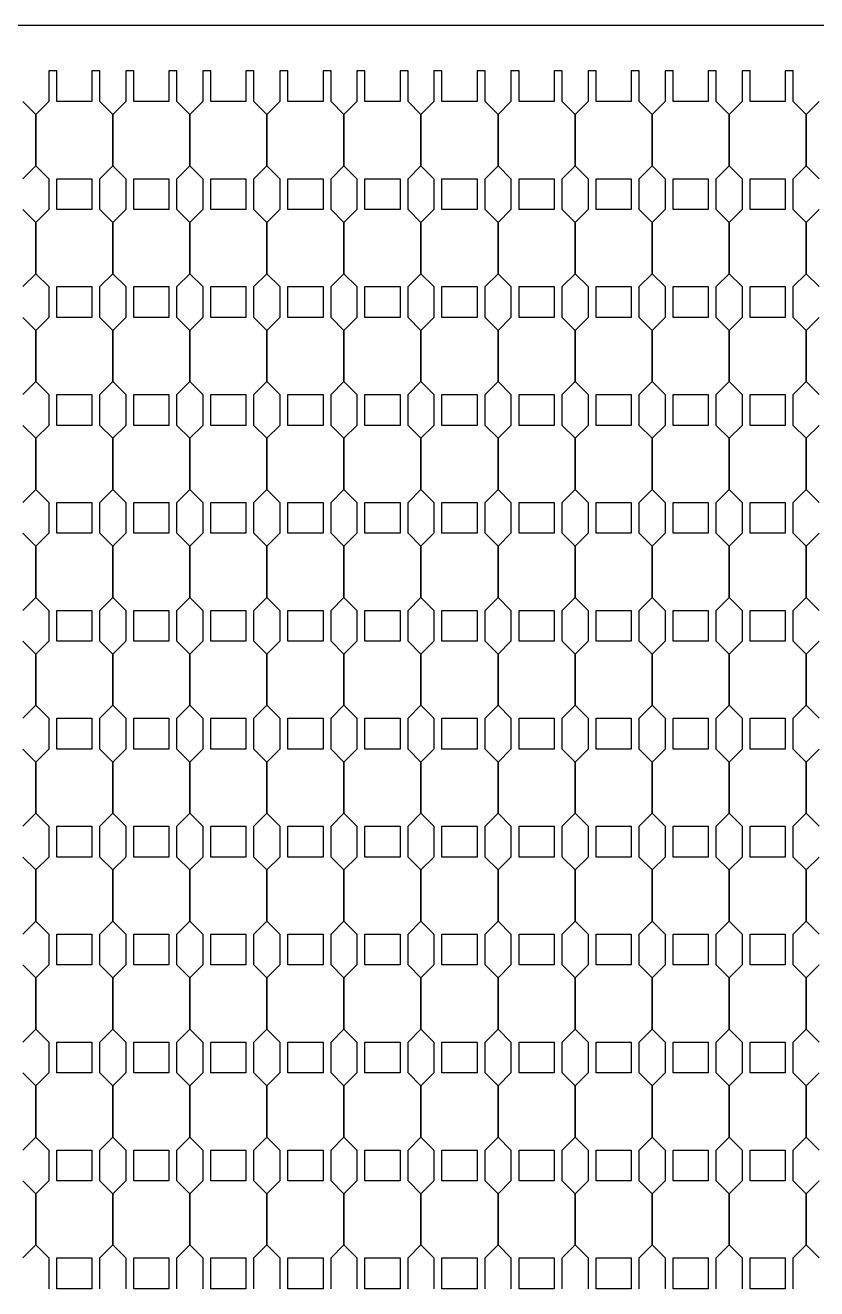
# Model space of a CAD drawing. Header units: millimetres. Extents: x 19106 to 24547, y 13072 to 17462.
# Drawn here: x 19793 to 19935.7, y 14823.7 to 15051.3 of the extents above; entities that cross this region are included whole.
import ezdxf

# ---------------------------------------------------------------- set-up
doc = ezdxf.new("R2010")
doc.units = ezdxf.units.MM
doc.header["$LTSCALE"] = 100
doc.header["$MEASUREMENT"] = 0
doc.layers.add('CUT', color=3, linetype='Continuous')
doc.layers.add('Default', color=7, linetype='Continuous')

msp = doc.modelspace()

# ---------------------------------------------------------------- linework, layer by layer
at = {"layer": 'CUT'}
for points in [[(19806.47, 14823.65), (19806.47, 14829.21), (19808.81, 14831.54), (19808.81, 14840.77), (19806.47, 14843.1), (19806.47, 14848.65), (19808.81, 14850.99), (19808.81, 14860.21), (19806.47, 14862.54), (19806.47, 14868.1), (19808.81, 14870.43), (19808.81, 14879.65), (19806.47, 14881.99), (19806.47, 14887.54), (19808.81, 14889.88), (19808.81, 14899.1), (19806.47, 14901.43), (19806.47, 14906.99), (19808.81, 14909.32), (19808.81, 14918.54), (19806.47, 14920.88), (19806.47, 14926.43), (19808.81, 14928.77), (19808.81, 14937.99), (19806.47, 14940.32), (19806.47, 14945.88), (19808.81, 14948.21), (19808.81, 14957.43), (19806.47, 14959.77), (19806.47, 14965.32), (19808.81, 14967.65), (19808.81, 14976.88), (19806.47, 14979.21), (19806.47, 14984.77), (19808.81, 14987.1), (19808.81, 14996.32), (19806.47, 14998.65), (19806.47, 15004.21), (19808.81, 15006.54), (19808.81, 15015.77), (19806.47, 15018.1), (19806.47, 15023.65), (19808.81, 15025.99), (19808.81, 15035.21), (19806.47, 15037.54), (19806.47, 15043.1), (19805.03, 15043.1), (19805.03, 15037.54), (19798.7, 15037.54), (19798.7, 15043.1), (19797.25, 15043.1), (19797.25, 15037.54), (19794.92, 15035.21), (19794.92, 15025.99), (19797.25, 15023.65), (19797.25, 15018.1), (19794.92, 15015.77), (19794.92, 15006.54), (19797.25, 15004.21), (19797.25, 14998.65), (19794.92, 14996.32), (19794.92, 14987.1), (19797.25, 14984.77), (19797.25, 14979.21), (19794.92, 14976.88), (19794.92, 14967.65), (19797.25, 14965.32), (19797.25, 14959.77), (19794.92, 14957.43), (19794.92, 14948.21), (19797.25, 14945.88), (19797.25, 14940.32), (19794.92, 14937.99), (19794.92, 14928.77), (19797.25, 14926.43), (19797.25, 14920.88), (19794.92, 14918.54), (19794.92, 14909.32), (19797.25, 14906.99), (19797.25, 14901.43), (19794.92, 14899.1), (19794.92, 14889.88), (19797.25, 14887.54), (19797.25, 14881.99), (19794.92, 14879.65), (19794.92, 14870.43), (19797.25, 14868.1), (19797.25, 14862.54), (19794.92, 14860.21), (19794.92, 14850.99), (19797.25, 14848.65), (19797.25, 14843.1), (19794.92, 14840.77), (19794.92, 14831.54), (19797.25, 14829.21), (19797.25, 14823.65)], [(19820.36, 14823.65), (19820.36, 14829.21), (19822.7, 14831.54), (19822.7, 14840.77), (19820.36, 14843.1), (19820.36, 14848.65), (19822.7, 14850.99), (19822.7, 14860.21), (19820.36, 14862.54), (19820.36, 14868.1), (19822.7, 14870.43), (19822.7, 14879.65), (19820.36, 14881.99), (19820.36, 14887.54), (19822.7, 14889.88), (19822.7, 14899.1), (19820.36, 14901.43), (19820.36, 14906.99), (19822.7, 14909.32), (19822.7, 14918.54), (19820.36, 14920.88), (19820.36, 14926.43), (19822.7, 14928.77), (19822.7, 14937.99), (19820.36, 14940.32), (19820.36, 14945.88), (19822.7, 14948.21), (19822.7, 14957.43), (19820.36, 14959.77), (19820.36, 14965.32), (19822.7, 14967.65), (19822.7, 14976.88), (19820.36, 14979.21), (19820.36, 14984.77), (19822.7, 14987.1), (19822.7, 14996.32), (19820.36, 14998.65), (19820.36, 15004.21), (19822.7, 15006.54), (19822.7, 15015.77), (19820.36, 15018.1), (19820.36, 15023.65), (19822.7, 15025.99), (19822.7, 15035.21), (19820.36, 15037.54), (19820.36, 15043.1), (19818.92, 15043.1), (19818.92, 15037.54), (19812.58, 15037.54), (19812.58, 15043.1), (19811.14, 15043.1), (19811.14, 15037.54), (19808.81, 15035.21), (19808.81, 15025.99), (19811.14, 15023.65), (19811.14, 15018.1), (19808.81, 15015.77), (19808.81, 15006.54), (19811.14, 15004.21), (19811.14, 14998.65), (19808.81, 14996.32), (19808.81, 14987.1), (19811.14, 14984.77), (19811.14, 14979.21), (19808.81, 14976.88), (19808.81, 14967.65), (19811.14, 14965.32), (19811.14, 14959.77), (19808.81, 14957.43), (19808.81, 14948.21), (19811.14, 14945.88), (19811.14, 14940.32), (19808.81, 14937.99), (19808.81, 14928.77), (19811.14, 14926.43), (19811.14, 14920.88), (19808.81, 14918.54), (19808.81, 14909.32), (19811.14, 14906.99), (19811.14, 14901.43), (19808.81, 14899.1), (19808.81, 14889.88), (19811.14, 14887.54), (19811.14, 14881.99), (19808.81, 14879.65), (19808.81, 14870.43), (19811.14, 14868.1), (19811.14, 14862.54), (19808.81, 14860.21), (19808.81, 14850.99), (19811.14, 14848.65), (19811.14, 14843.1), (19808.81, 14840.77), (19808.81, 14831.54), (19811.14, 14829.21), (19811.14, 14823.65)], [(19834.25, 14823.65), (19834.25, 14829.21), (19836.58, 14831.54), (19836.58, 14840.77), (19834.25, 14843.1), (19834.25, 14848.65), (19836.58, 14850.99), (19836.58, 14860.21), (19834.25, 14862.54), (19834.25, 14868.1), (19836.58, 14870.43), (19836.58, 14879.65), (19834.25, 14881.99), (19834.25, 14887.54), (19836.58, 14889.88), (19836.58, 14899.1), (19834.25, 14901.43), (19834.25, 14906.99), (19836.58, 14909.32), (19836.58, 14918.54), (19834.25, 14920.88), (19834.25, 14926.43), (19836.58, 14928.77), (19836.58, 14937.99), (19834.25, 14940.32), (19834.25, 14945.88), (19836.58, 14948.21), (19836.58, 14957.43), (19834.25, 14959.77), (19834.25, 14965.32), (19836.58, 14967.65), (19836.58, 14976.88), (19834.25, 14979.21), (19834.25, 14984.77), (19836.58, 14987.1), (19836.58, 14996.32), (19834.25, 14998.65), (19834.25, 15004.21), (19836.58, 15006.54), (19836.58, 15015.77), (19834.25, 15018.1), (19834.25, 15023.65), (19836.58, 15025.99), (19836.58, 15035.21), (19834.25, 15037.54), (19834.25, 15043.1), (19832.81, 15043.1), (19832.81, 15037.54), (19826.47, 15037.54), (19826.47, 15043.1), (19825.03, 15043.1), (19825.03, 15037.54), (19822.7, 15035.21), (19822.7, 15025.99), (19825.03, 15023.65), (19825.03, 15018.1), (19822.7, 15015.77), (19822.7, 15006.54), (19825.03, 15004.21), (19825.03, 14998.65), (19822.7, 14996.32), (19822.7, 14987.1), (19825.03, 14984.77), (19825.03, 14979.21), (19822.7, 14976.88), (19822.7, 14967.65), (19825.03, 14965.32), (19825.03, 14959.77), (19822.7, 14957.43), (19822.7, 14948.21), (19825.03, 14945.88), (19825.03, 14940.32), (19822.7, 14937.99), (19822.7, 14928.77), (19825.03, 14926.43), (19825.03, 14920.88), (19822.7, 14918.54), (19822.7, 14909.32), (19825.03, 14906.99), (19825.03, 14901.43), (19822.7, 14899.1), (19822.7, 14889.88), (19825.03, 14887.54), (19825.03, 14881.99), (19822.7, 14879.65), (19822.7, 14870.43), (19825.03, 14868.1), (19825.03, 14862.54), (19822.7, 14860.21), (19822.7, 14850.99), (19825.03, 14848.65), (19825.03, 14843.1), (19822.7, 14840.77), (19822.7, 14831.54), (19825.03, 14829.21), (19825.03, 14823.65)], [(19848.14, 14823.65), (19848.14, 14829.21), (19850.47, 14831.54), (19850.47, 14840.77), (19848.14, 14843.1), (19848.14, 14848.65), (19850.47, 14850.99), (19850.47, 14860.21), (19848.14, 14862.54), (19848.14, 14868.1), (19850.47, 14870.43), (19850.47, 14879.65), (19848.14, 14881.99), (19848.14, 14887.54), (19850.47, 14889.88), (19850.47, 14899.1), (19848.14, 14901.43), (19848.14, 14906.99), (19850.47, 14909.32), (19850.47, 14918.54), (19848.14, 14920.88), (19848.14, 14926.43), (19850.47, 14928.77), (19850.47, 14937.99), (19848.14, 14940.32), (19848.14, 14945.88), (19850.47, 14948.21), (19850.47, 14957.43), (19848.14, 14959.77), (19848.14, 14965.32), (19850.47, 14967.65), (19850.47, 14976.88), (19848.14, 14979.21), (19848.14, 14984.77), (19850.47, 14987.1), (19850.47, 14996.32), (19848.14, 14998.65), (19848.14, 15004.21), (19850.47, 15006.54), (19850.47, 15015.77), (19848.14, 15018.1), (19848.14, 15023.65), (19850.47, 15025.99), (19850.47, 15035.21), (19848.14, 15037.54), (19848.14, 15043.1), (19846.7, 15043.1), (19846.7, 15037.54), (19840.36, 15037.54), (19840.36, 15043.1), (19838.92, 15043.1), (19838.92, 15037.54), (19836.58, 15035.21), (19836.58, 15025.99), (19838.92, 15023.65), (19838.92, 15018.1), (19836.58, 15015.77), (19836.58, 15006.54), (19838.92, 15004.21), (19838.92, 14998.65), (19836.58, 14996.32), (19836.58, 14987.1), (19838.92, 14984.77), (19838.92, 14979.21), (19836.58, 14976.88), (19836.58, 14967.65), (19838.92, 14965.32), (19838.92, 14959.77), (19836.58, 14957.43), (19836.58, 14948.21), (19838.92, 14945.88), (19838.92, 14940.32), (19836.58, 14937.99), (19836.58, 14928.77), (19838.92, 14926.43), (19838.92, 14920.88), (19836.58, 14918.54), (19836.58, 14909.32), (19838.92, 14906.99), (19838.92, 14901.43), (19836.58, 14899.1), (19836.58, 14889.88), (19838.92, 14887.54), (19838.92, 14881.99), (19836.58, 14879.65), (19836.58, 14870.43), (19838.92, 14868.1), (19838.92, 14862.54), (19836.58, 14860.21), (19836.58, 14850.99), (19838.92, 14848.65), (19838.92, 14843.1), (19836.58, 14840.77), (19836.58, 14831.54), (19838.92, 14829.21), (19838.92, 14823.65)], [(19862.03, 14823.65), (19862.03, 14829.21), (19864.36, 14831.54), (19864.36, 14840.77), (19862.03, 14843.1), (19862.03, 14848.65), (19864.36, 14850.99), (19864.36, 14860.21), (19862.03, 14862.54), (19862.03, 14868.1), (19864.36, 14870.43), (19864.36, 14879.65), (19862.03, 14881.99), (19862.03, 14887.54), (19864.36, 14889.88), (19864.36, 14899.1), (19862.03, 14901.43), (19862.03, 14906.99), (19864.36, 14909.32), (19864.36, 14918.54), (19862.03, 14920.88), (19862.03, 14926.43), (19864.36, 14928.77), (19864.36, 14937.99), (19862.03, 14940.32), (19862.03, 14945.88), (19864.36, 14948.21), (19864.36, 14957.43), (19862.03, 14959.77), (19862.03, 14965.32), (19864.36, 14967.65), (19864.36, 14976.88), (19862.03, 14979.21), (19862.03, 14984.77), (19864.36, 14987.1), (19864.36, 14996.32), (19862.03, 14998.65), (19862.03, 15004.21), (19864.36, 15006.54), (19864.36, 15015.77), (19862.03, 15018.1), (19862.03, 15023.65), (19864.36, 15025.99), (19864.36, 15035.21), (19862.03, 15037.54), (19862.03, 15043.1), (19860.58, 15043.1), (19860.58, 15037.54), (19854.25, 15037.54), (19854.25, 15043.1), (19852.81, 15043.1), (19852.81, 15037.54), (19850.47, 15035.21), (19850.47, 15025.99), (19852.81, 15023.65), (19852.81, 15018.1), (19850.47, 15015.77), (19850.47, 15006.54), (19852.81, 15004.21), (19852.81, 14998.65), (19850.47, 14996.32), (19850.47, 14987.1), (19852.81, 14984.77), (19852.81, 14979.21), (19850.47, 14976.88), (19850.47, 14967.65), (19852.81, 14965.32), (19852.81, 14959.77), (19850.47, 14957.43), (19850.47, 14948.21), (19852.81, 14945.88), (19852.81, 14940.32), (19850.47, 14937.99), (19850.47, 14928.77), (19852.81, 14926.43), (19852.81, 14920.88), (19850.47, 14918.54), (19850.47, 14909.32), (19852.81, 14906.99), (19852.81, 14901.43), (19850.47, 14899.1), (19850.47, 14889.88), (19852.81, 14887.54), (19852.81, 14881.99), (19850.47, 14879.65), (19850.47, 14870.43), (19852.81, 14868.1), (19852.81, 14862.54), (19850.47, 14860.21), (19850.47, 14850.99), (19852.81, 14848.65), (19852.81, 14843.1), (19850.47, 14840.77), (19850.47, 14831.54), (19852.81, 14829.21), (19852.81, 14823.65)], [(19875.92, 14823.65), (19875.92, 14829.21), (19878.25, 14831.54), (19878.25, 14840.77), (19875.92, 14843.1), (19875.92, 14848.65), (19878.25, 14850.99), (19878.25, 14860.21), (19875.92, 14862.54), (19875.92, 14868.1), (19878.25, 14870.43), (19878.25, 14879.65), (19875.92, 14881.99), (19875.92, 14887.54), (19878.25, 14889.88), (19878.25, 14899.1), (19875.92, 14901.43), (19875.92, 14906.99), (19878.25, 14909.32), (19878.25, 14918.54), (19875.92, 14920.88), (19875.92, 14926.43), (19878.25, 14928.77), (19878.25, 14937.99), (19875.92, 14940.32), (19875.92, 14945.88), (19878.25, 14948.21), (19878.25, 14957.43), (19875.92, 14959.77), (19875.92, 14965.32), (19878.25, 14967.65), (19878.25, 14976.88), (19875.92, 14979.21), (19875.92, 14984.77), (19878.25, 14987.1), (19878.25, 14996.32), (19875.92, 14998.65), (19875.92, 15004.21), (19878.25, 15006.54), (19878.25, 15015.77), (19875.92, 15018.1), (19875.92, 15023.65), (19878.25, 15025.99), (19878.25, 15035.21), (19875.92, 15037.54), (19875.92, 15043.1), (19874.47, 15043.1), (19874.47, 15037.54), (19868.14, 15037.54), (19868.14, 15043.1), (19866.7, 15043.1), (19866.7, 15037.54), (19864.36, 15035.21), (19864.36, 15025.99), (19866.7, 15023.65), (19866.7, 15018.1), (19864.36, 15015.77), (19864.36, 15006.54), (19866.7, 15004.21), (19866.7, 14998.65), (19864.36, 14996.32), (19864.36, 14987.1), (19866.7, 14984.77), (19866.7, 14979.21), (19864.36, 14976.88), (19864.36, 14967.65), (19866.7, 14965.32), (19866.7, 14959.77), (19864.36, 14957.43), (19864.36, 14948.21), (19866.7, 14945.88), (19866.7, 14940.32), (19864.36, 14937.99), (19864.36, 14928.77), (19866.7, 14926.43), (19866.7, 14920.88), (19864.36, 14918.54), (19864.36, 14909.32), (19866.7, 14906.99), (19866.7, 14901.43), (19864.36, 14899.1), (19864.36, 14889.88), (19866.7, 14887.54), (19866.7, 14881.99), (19864.36, 14879.65), (19864.36, 14870.43), (19866.7, 14868.1), (19866.7, 14862.54), (19864.36, 14860.21), (19864.36, 14850.99), (19866.7, 14848.65), (19866.7, 14843.1), (19864.36, 14840.77), (19864.36, 14831.54), (19866.7, 14829.21), (19866.7, 14823.65)], [(19889.81, 14823.65), (19889.81, 14829.21), (19892.14, 14831.54), (19892.14, 14840.77), (19889.81, 14843.1), (19889.81, 14848.65), (19892.14, 14850.99), (19892.14, 14860.21), (19889.81, 14862.54), (19889.81, 14868.1), (19892.14, 14870.43), (19892.14, 14879.65), (19889.81, 14881.99), (19889.81, 14887.54), (19892.14, 14889.88), (19892.14, 14899.1), (19889.81, 14901.43), (19889.81, 14906.99), (19892.14, 14909.32), (19892.14, 14918.54), (19889.81, 14920.88), (19889.81, 14926.43), (19892.14, 14928.77), (19892.14, 14937.99), (19889.81, 14940.32), (19889.81, 14945.88), (19892.14, 14948.21), (19892.14, 14957.43), (19889.81, 14959.77), (19889.81, 14965.32), (19892.14, 14967.65), (19892.14, 14976.88), (19889.81, 14979.21), (19889.81, 14984.77), (19892.14, 14987.1), (19892.14, 14996.32), (19889.81, 14998.65), (19889.81, 15004.21), (19892.14, 15006.54), (19892.14, 15015.77), (19889.81, 15018.1), (19889.81, 15023.65), (19892.14, 15025.99), (19892.14, 15035.21), (19889.81, 15037.54), (19889.81, 15043.1), (19888.36, 15043.1), (19888.36, 15037.54), (19882.03, 15037.54), (19882.03, 15043.1), (19880.58, 15043.1), (19880.58, 15037.54), (19878.25, 15035.21), (19878.25, 15025.99), (19880.58, 15023.65), (19880.58, 15018.1), (19878.25, 15015.77), (19878.25, 15006.54), (19880.58, 15004.21), (19880.58, 14998.65), (19878.25, 14996.32), (19878.25, 14987.1), (19880.58, 14984.77), (19880.58, 14979.21), (19878.25, 14976.88), (19878.25, 14967.65), (19880.58, 14965.32), (19880.58, 14959.77), (19878.25, 14957.43), (19878.25, 14948.21), (19880.58, 14945.88), (19880.58, 14940.32), (19878.25, 14937.99), (19878.25, 14928.77), (19880.58, 14926.43), (19880.58, 14920.88), (19878.25, 14918.54), (19878.25, 14909.32), (19880.58, 14906.99), (19880.58, 14901.43), (19878.25, 14899.1), (19878.25, 14889.88), (19880.58, 14887.54), (19880.58, 14881.99), (19878.25, 14879.65), (19878.25, 14870.43), (19880.58, 14868.1), (19880.58, 14862.54), (19878.25, 14860.21), (19878.25, 14850.99), (19880.58, 14848.65), (19880.58, 14843.1), (19878.25, 14840.77), (19878.25, 14831.54), (19880.58, 14829.21), (19880.58, 14823.65)], [(19903.7, 14823.65), (19903.7, 14829.21), (19906.03, 14831.54), (19906.03, 14840.77), (19903.7, 14843.1), (19903.7, 14848.65), (19906.03, 14850.99), (19906.03, 14860.21), (19903.7, 14862.54), (19903.7, 14868.1), (19906.03, 14870.43), (19906.03, 14879.65), (19903.7, 14881.99), (19903.7, 14887.54), (19906.03, 14889.88), (19906.03, 14899.1), (19903.7, 14901.43), (19903.7, 14906.99), (19906.03, 14909.32), (19906.03, 14918.54), (19903.7, 14920.88), (19903.7, 14926.43), (19906.03, 14928.77), (19906.03, 14937.99), (19903.7, 14940.32), (19903.7, 14945.88), (19906.03, 14948.21), (19906.03, 14957.43), (19903.7, 14959.77), (19903.7, 14965.32), (19906.03, 14967.65), (19906.03, 14976.88), (19903.7, 14979.21), (19903.7, 14984.77), (19906.03, 14987.1), (19906.03, 14996.32), (19903.7, 14998.65), (19903.7, 15004.21), (19906.03, 15006.54), (19906.03, 15015.77), (19903.7, 15018.1), (19903.7, 15023.65), (19906.03, 15025.99), (19906.03, 15035.21), (19903.7, 15037.54), (19903.7, 15043.1), (19902.25, 15043.1), (19902.25, 15037.54), (19895.92, 15037.54), (19895.92, 15043.1), (19894.47, 15043.1), (19894.47, 15037.54), (19892.14, 15035.21), (19892.14, 15025.99), (19894.47, 15023.65), (19894.47, 15018.1), (19892.14, 15015.77), (19892.14, 15006.54), (19894.47, 15004.21), (19894.47, 14998.65), (19892.14, 14996.32), (19892.14, 14987.1), (19894.47, 14984.77), (19894.47, 14979.21), (19892.14, 14976.88), (19892.14, 14967.65), (19894.47, 14965.32), (19894.47, 14959.77), (19892.14, 14957.43), (19892.14, 14948.21), (19894.47, 14945.88), (19894.47, 14940.32), (19892.14, 14937.99), (19892.14, 14928.77), (19894.47, 14926.43), (19894.47, 14920.88), (19892.14, 14918.54), (19892.14, 14909.32), (19894.47, 14906.99), (19894.47, 14901.43), (19892.14, 14899.1), (19892.14, 14889.88), (19894.47, 14887.54), (19894.47, 14881.99), (19892.14, 14879.65), (19892.14, 14870.43), (19894.47, 14868.1), (19894.47, 14862.54), (19892.14, 14860.21), (19892.14, 14850.99), (19894.47, 14848.65), (19894.47, 14843.1), (19892.14, 14840.77), (19892.14, 14831.54), (19894.47, 14829.21), (19894.47, 14823.65)], [(19917.58, 14823.65), (19917.58, 14829.21), (19919.92, 14831.54), (19919.92, 14840.77), (19917.58, 14843.1), (19917.58, 14848.65), (19919.92, 14850.99), (19919.92, 14860.21), (19917.58, 14862.54), (19917.58, 14868.1), (19919.92, 14870.43), (19919.92, 14879.65), (19917.58, 14881.99), (19917.58, 14887.54), (19919.92, 14889.88), (19919.92, 14899.1), (19917.58, 14901.43), (19917.58, 14906.99), (19919.92, 14909.32), (19919.92, 14918.54), (19917.58, 14920.88), (19917.58, 14926.43), (19919.92, 14928.77), (19919.92, 14937.99), (19917.58, 14940.32), (19917.58, 14945.88), (19919.92, 14948.21), (19919.92, 14957.43), (19917.58, 14959.77), (19917.58, 14965.32), (19919.92, 14967.65), (19919.92, 14976.88), (19917.58, 14979.21), (19917.58, 14984.77), (19919.92, 14987.1), (19919.92, 14996.32), (19917.58, 14998.65), (19917.58, 15004.21), (19919.92, 15006.54), (19919.92, 15015.77), (19917.58, 15018.1), (19917.58, 15023.65), (19919.92, 15025.99), (19919.92, 15035.21), (19917.58, 15037.54), (19917.58, 15043.1), (19916.14, 15043.1), (19916.14, 15037.54), (19909.81, 15037.54), (19909.81, 15043.1), (19908.36, 15043.1), (19908.36, 15037.54), (19906.03, 15035.21), (19906.03, 15025.99), (19908.36, 15023.65), (19908.36, 15018.1), (19906.03, 15015.77), (19906.03, 15006.54), (19908.36, 15004.21), (19908.36, 14998.65), (19906.03, 14996.32), (19906.03, 14987.1), (19908.36, 14984.77), (19908.36, 14979.21), (19906.03, 14976.88), (19906.03, 14967.65), (19908.36, 14965.32), (19908.36, 14959.77), (19906.03, 14957.43), (19906.03, 14948.21), (19908.36, 14945.88), (19908.36, 14940.32), (19906.03, 14937.99), (19906.03, 14928.77), (19908.36, 14926.43), (19908.36, 14920.88), (19906.03, 14918.54), (19906.03, 14909.32), (19908.36, 14906.99), (19908.36, 14901.43), (19906.03, 14899.1), (19906.03, 14889.88), (19908.36, 14887.54), (19908.36, 14881.99), (19906.03, 14879.65), (19906.03, 14870.43), (19908.36, 14868.1), (19908.36, 14862.54), (19906.03, 14860.21), (19906.03, 14850.99), (19908.36, 14848.65), (19908.36, 14843.1), (19906.03, 14840.77), (19906.03, 14831.54), (19908.36, 14829.21), (19908.36, 14823.65)], [(19931.47, 14823.65), (19931.47, 14829.21), (19933.81, 14831.54), (19933.81, 14840.77), (19931.47, 14843.1), (19931.47, 14848.65), (19933.81, 14850.99), (19933.81, 14860.21), (19931.47, 14862.54), (19931.47, 14868.1), (19933.81, 14870.43), (19933.81, 14879.65), (19931.47, 14881.99), (19931.47, 14887.54), (19933.81, 14889.88), (19933.81, 14899.1), (19931.47, 14901.43), (19931.47, 14906.99), (19933.81, 14909.32), (19933.81, 14918.54), (19931.47, 14920.88), (19931.47, 14926.43), (19933.81, 14928.77), (19933.81, 14937.99), (19931.47, 14940.32), (19931.47, 14945.88), (19933.81, 14948.21), (19933.81, 14957.43), (19931.47, 14959.77), (19931.47, 14965.32), (19933.81, 14967.65), (19933.81, 14976.88), (19931.47, 14979.21), (19931.47, 14984.77), (19933.81, 14987.1), (19933.81, 14996.32), (19931.47, 14998.65), (19931.47, 15004.21), (19933.81, 15006.54), (19933.81, 15015.77), (19931.47, 15018.1), (19931.47, 15023.65), (19933.81, 15025.99), (19933.81, 15035.21), (19931.47, 15037.54), (19931.47, 15043.1), (19930.03, 15043.1), (19930.03, 15037.54), (19923.7, 15037.54), (19923.7, 15043.1), (19922.25, 15043.1), (19922.25, 15037.54), (19919.92, 15035.21), (19919.92, 15025.99), (19922.25, 15023.65), (19922.25, 15018.1), (19919.92, 15015.77), (19919.92, 15006.54), (19922.25, 15004.21), (19922.25, 14998.65), (19919.92, 14996.32), (19919.92, 14987.1), (19922.25, 14984.77), (19922.25, 14979.21), (19919.92, 14976.88), (19919.92, 14967.65), (19922.25, 14965.32), (19922.25, 14959.77), (19919.92, 14957.43), (19919.92, 14948.21), (19922.25, 14945.88), (19922.25, 14940.32), (19919.92, 14937.99), (19919.92, 14928.77), (19922.25, 14926.43), (19922.25, 14920.88), (19919.92, 14918.54), (19919.92, 14909.32), (19922.25, 14906.99), (19922.25, 14901.43), (19919.92, 14899.1), (19919.92, 14889.88), (19922.25, 14887.54), (19922.25, 14881.99), (19919.92, 14879.65), (19919.92, 14870.43), (19922.25, 14868.1), (19922.25, 14862.54), (19919.92, 14860.21), (19919.92, 14850.99), (19922.25, 14848.65), (19922.25, 14843.1), (19919.92, 14840.77), (19919.92, 14831.54), (19922.25, 14829.21), (19922.25, 14823.65)], [(19792.58, 15023.65), (19794.92, 15025.99), (19794.92, 15035.21), (19792.58, 15037.54)], [(19936.14, 15037.54), (19933.81, 15035.21), (19933.81, 15025.99), (19936.14, 15023.65)], [(19798.7, 15018.1), (19798.7, 15023.65), (19805.03, 15023.65), (19805.03, 15018.1), (19798.7, 15018.1)], [(19812.58, 15018.1), (19812.58, 15023.65), (19818.92, 15023.65), (19818.92, 15018.1), (19812.58, 15018.1)], [(19826.47, 15018.1), (19826.47, 15023.65), (19832.81, 15023.65), (19832.81, 15018.1), (19826.47, 15018.1)], [(19840.36, 15018.1), (19840.36, 15023.65), (19846.7, 15023.65), (19846.7, 15018.1), (19840.36, 15018.1)], [(19854.25, 15018.1), (19854.25, 15023.65), (19860.58, 15023.65), (19860.58, 15018.1), (19854.25, 15018.1)], [(19868.14, 15018.1), (19868.14, 15023.65), (19874.47, 15023.65), (19874.47, 15018.1), (19868.14, 15018.1)], [(19882.03, 15018.1), (19882.03, 15023.65), (19888.36, 15023.65), (19888.36, 15018.1), (19882.03, 15018.1)], [(19895.92, 15018.1), (19895.92, 15023.65), (19902.25, 15023.65), (19902.25, 15018.1), (19895.92, 15018.1)], [(19909.81, 15018.1), (19909.81, 15023.65), (19916.14, 15023.65), (19916.14, 15018.1), (19909.81, 15018.1)], [(19923.7, 15018.1), (19923.7, 15023.65), (19930.03, 15023.65), (19930.03, 15018.1), (19923.7, 15018.1)], [(19792.58, 15004.21), (19794.92, 15006.54), (19794.92, 15015.77), (19792.58, 15018.1)], [(19936.14, 15018.1), (19933.81, 15015.77), (19933.81, 15006.54), (19936.14, 15004.21)], [(19798.7, 14998.65), (19798.7, 15004.21), (19805.03, 15004.21), (19805.03, 14998.65), (19798.7, 14998.65)], [(19812.58, 14998.65), (19812.58, 15004.21), (19818.92, 15004.21), (19818.92, 14998.65), (19812.58, 14998.65)], [(19826.47, 14998.65), (19826.47, 15004.21), (19832.81, 15004.21), (19832.81, 14998.65), (19826.47, 14998.65)], [(19840.36, 14998.65), (19840.36, 15004.21), (19846.7, 15004.21), (19846.7, 14998.65), (19840.36, 14998.65)], [(19854.25, 14998.65), (19854.25, 15004.21), (19860.58, 15004.21), (19860.58, 14998.65), (19854.25, 14998.65)], [(19868.14, 14998.65), (19868.14, 15004.21), (19874.47, 15004.21), (19874.47, 14998.65), (19868.14, 14998.65)], [(19882.03, 14998.65), (19882.03, 15004.21), (19888.36, 15004.21), (19888.36, 14998.65), (19882.03, 14998.65)], [(19895.92, 14998.65), (19895.92, 15004.21), (19902.25, 15004.21), (19902.25, 14998.65), (19895.92, 14998.65)], [(19909.81, 14998.65), (19909.81, 15004.21), (19916.14, 15004.21), (19916.14, 14998.65), (19909.81, 14998.65)], [(19923.7, 14998.65), (19923.7, 15004.21), (19930.03, 15004.21), (19930.03, 14998.65), (19923.7, 14998.65)], [(19792.58, 14984.77), (19794.92, 14987.1), (19794.92, 14996.32), (19792.58, 14998.65)], [(19936.14, 14998.65), (19933.81, 14996.32), (19933.81, 14987.1), (19936.14, 14984.77)], [(19798.7, 14979.21), (19798.7, 14984.77), (19805.03, 14984.77), (19805.03, 14979.21), (19798.7, 14979.21)], [(19812.58, 14979.21), (19812.58, 14984.77), (19818.92, 14984.77), (19818.92, 14979.21), (19812.58, 14979.21)], [(19826.47, 14979.21), (19826.47, 14984.77), (19832.81, 14984.77), (19832.81, 14979.21), (19826.47, 14979.21)], [(19840.36, 14979.21), (19840.36, 14984.77), (19846.7, 14984.77), (19846.7, 14979.21), (19840.36, 14979.21)], [(19854.25, 14979.21), (19854.25, 14984.77), (19860.58, 14984.77), (19860.58, 14979.21), (19854.25, 14979.21)], [(19868.14, 14979.21), (19868.14, 14984.77), (19874.47, 14984.77), (19874.47, 14979.21), (19868.14, 14979.21)], [(19882.03, 14979.21), (19882.03, 14984.77), (19888.36, 14984.77), (19888.36, 14979.21), (19882.03, 14979.21)], [(19895.92, 14979.21), (19895.92, 14984.77), (19902.25, 14984.77), (19902.25, 14979.21), (19895.92, 14979.21)], [(19909.81, 14979.21), (19909.81, 14984.77), (19916.14, 14984.77), (19916.14, 14979.21), (19909.81, 14979.21)], [(19923.7, 14979.21), (19923.7, 14984.77), (19930.03, 14984.77), (19930.03, 14979.21), (19923.7, 14979.21)], [(19792.58, 14965.32), (19794.92, 14967.65), (19794.92, 14976.88), (19792.58, 14979.21)], [(19936.14, 14979.21), (19933.81, 14976.88), (19933.81, 14967.65), (19936.14, 14965.32)], [(19798.7, 14959.77), (19798.7, 14965.32), (19805.03, 14965.32), (19805.03, 14959.77), (19798.7, 14959.77)], [(19812.58, 14959.77), (19812.58, 14965.32), (19818.92, 14965.32), (19818.92, 14959.77), (19812.58, 14959.77)], [(19826.47, 14959.77), (19826.47, 14965.32), (19832.81, 14965.32), (19832.81, 14959.77), (19826.47, 14959.77)], [(19840.36, 14959.77), (19840.36, 14965.32), (19846.7, 14965.32), (19846.7, 14959.77), (19840.36, 14959.77)], [(19854.25, 14959.77), (19854.25, 14965.32), (19860.58, 14965.32), (19860.58, 14959.77), (19854.25, 14959.77)], [(19868.14, 14959.77), (19868.14, 14965.32), (19874.47, 14965.32), (19874.47, 14959.77), (19868.14, 14959.77)], [(19882.03, 14959.77), (19882.03, 14965.32), (19888.36, 14965.32), (19888.36, 14959.77), (19882.03, 14959.77)], [(19895.92, 14959.77), (19895.92, 14965.32), (19902.25, 14965.32), (19902.25, 14959.77), (19895.92, 14959.77)], [(19909.81, 14959.77), (19909.81, 14965.32), (19916.14, 14965.32), (19916.14, 14959.77), (19909.81, 14959.77)], [(19923.7, 14959.77), (19923.7, 14965.32), (19930.03, 14965.32), (19930.03, 14959.77), (19923.7, 14959.77)], [(19792.58, 14945.88), (19794.92, 14948.21), (19794.92, 14957.43), (19792.58, 14959.77)], [(19936.14, 14959.77), (19933.81, 14957.43), (19933.81, 14948.21), (19936.14, 14945.88)], [(19798.7, 14940.32), (19798.7, 14945.88), (19805.03, 14945.88), (19805.03, 14940.32), (19798.7, 14940.32)], [(19812.58, 14940.32), (19812.58, 14945.88), (19818.92, 14945.88), (19818.92, 14940.32), (19812.58, 14940.32)], [(19826.47, 14940.32), (19826.47, 14945.88), (19832.81, 14945.88), (19832.81, 14940.32), (19826.47, 14940.32)], [(19840.36, 14940.32), (19840.36, 14945.88), (19846.7, 14945.88), (19846.7, 14940.32), (19840.36, 14940.32)], [(19854.25, 14940.32), (19854.25, 14945.88), (19860.58, 14945.88), (19860.58, 14940.32), (19854.25, 14940.32)], [(19868.14, 14940.32), (19868.14, 14945.88), (19874.47, 14945.88), (19874.47, 14940.32), (19868.14, 14940.32)], [(19882.03, 14940.32), (19882.03, 14945.88), (19888.36, 14945.88), (19888.36, 14940.32), (19882.03, 14940.32)], [(19895.92, 14940.32), (19895.92, 14945.88), (19902.25, 14945.88), (19902.25, 14940.32), (19895.92, 14940.32)], [(19909.81, 14940.32), (19909.81, 14945.88), (19916.14, 14945.88), (19916.14, 14940.32), (19909.81, 14940.32)], [(19923.7, 14940.32), (19923.7, 14945.88), (19930.03, 14945.88), (19930.03, 14940.32), (19923.7, 14940.32)], [(19792.58, 14926.43), (19794.92, 14928.77), (19794.92, 14937.99), (19792.58, 14940.32)], [(19936.14, 14940.32), (19933.81, 14937.99), (19933.81, 14928.77), (19936.14, 14926.43)], [(19798.7, 14920.88), (19798.7, 14926.43), (19805.03, 14926.43), (19805.03, 14920.88), (19798.7, 14920.88)], [(19812.58, 14920.88), (19812.58, 14926.43), (19818.92, 14926.43), (19818.92, 14920.88), (19812.58, 14920.88)], [(19826.47, 14920.88), (19826.47, 14926.43), (19832.81, 14926.43), (19832.81, 14920.88), (19826.47, 14920.88)], [(19840.36, 14920.88), (19840.36, 14926.43), (19846.7, 14926.43), (19846.7, 14920.88), (19840.36, 14920.88)], [(19854.25, 14920.88), (19854.25, 14926.43), (19860.58, 14926.43), (19860.58, 14920.88), (19854.25, 14920.88)], [(19868.14, 14920.88), (19868.14, 14926.43), (19874.47, 14926.43), (19874.47, 14920.88), (19868.14, 14920.88)], [(19882.03, 14920.88), (19882.03, 14926.43), (19888.36, 14926.43), (19888.36, 14920.88), (19882.03, 14920.88)], [(19895.92, 14920.88), (19895.92, 14926.43), (19902.25, 14926.43), (19902.25, 14920.88), (19895.92, 14920.88)], [(19909.81, 14920.88), (19909.81, 14926.43), (19916.14, 14926.43), (19916.14, 14920.88), (19909.81, 14920.88)], [(19923.7, 14920.88), (19923.7, 14926.43), (19930.03, 14926.43), (19930.03, 14920.88), (19923.7, 14920.88)], [(19792.58, 14906.99), (19794.92, 14909.32), (19794.92, 14918.54), (19792.58, 14920.88)], [(19936.14, 14920.88), (19933.81, 14918.54), (19933.81, 14909.32), (19936.14, 14906.99)], [(19798.7, 14901.43), (19798.7, 14906.99), (19805.03, 14906.99), (19805.03, 14901.43), (19798.7, 14901.43)], [(19812.58, 14901.43), (19812.58, 14906.99), (19818.92, 14906.99), (19818.92, 14901.43), (19812.58, 14901.43)], [(19826.47, 14901.43), (19826.47, 14906.99), (19832.81, 14906.99), (19832.81, 14901.43), (19826.47, 14901.43)], [(19840.36, 14901.43), (19840.36, 14906.99), (19846.7, 14906.99), (19846.7, 14901.43), (19840.36, 14901.43)], [(19854.25, 14901.43), (19854.25, 14906.99), (19860.58, 14906.99), (19860.58, 14901.43), (19854.25, 14901.43)], [(19868.14, 14901.43), (19868.14, 14906.99), (19874.47, 14906.99), (19874.47, 14901.43), (19868.14, 14901.43)], [(19882.03, 14901.43), (19882.03, 14906.99), (19888.36, 14906.99), (19888.36, 14901.43), (19882.03, 14901.43)], [(19895.92, 14901.43), (19895.92, 14906.99), (19902.25, 14906.99), (19902.25, 14901.43), (19895.92, 14901.43)], [(19909.81, 14901.43), (19909.81, 14906.99), (19916.14, 14906.99), (19916.14, 14901.43), (19909.81, 14901.43)], [(19923.7, 14901.43), (19923.7, 14906.99), (19930.03, 14906.99), (19930.03, 14901.43), (19923.7, 14901.43)], [(19792.58, 14887.54), (19794.92, 14889.88), (19794.92, 14899.1), (19792.58, 14901.43)], [(19936.14, 14901.43), (19933.81, 14899.1), (19933.81, 14889.88), (19936.14, 14887.54)], [(19798.7, 14881.99), (19798.7, 14887.54), (19805.03, 14887.54), (19805.03, 14881.99), (19798.7, 14881.99)], [(19812.58, 14881.99), (19812.58, 14887.54), (19818.92, 14887.54), (19818.92, 14881.99), (19812.58, 14881.99)], [(19826.47, 14881.99), (19826.47, 14887.54), (19832.81, 14887.54), (19832.81, 14881.99), (19826.47, 14881.99)], [(19840.36, 14881.99), (19840.36, 14887.54), (19846.7, 14887.54), (19846.7, 14881.99), (19840.36, 14881.99)], [(19854.25, 14881.99), (19854.25, 14887.54), (19860.58, 14887.54), (19860.58, 14881.99), (19854.25, 14881.99)], [(19868.14, 14881.99), (19868.14, 14887.54), (19874.47, 14887.54), (19874.47, 14881.99), (19868.14, 14881.99)], [(19882.03, 14881.99), (19882.03, 14887.54), (19888.36, 14887.54), (19888.36, 14881.99), (19882.03, 14881.99)], [(19895.92, 14881.99), (19895.92, 14887.54), (19902.25, 14887.54), (19902.25, 14881.99), (19895.92, 14881.99)], [(19909.81, 14881.99), (19909.81, 14887.54), (19916.14, 14887.54), (19916.14, 14881.99), (19909.81, 14881.99)], [(19923.7, 14881.99), (19923.7, 14887.54), (19930.03, 14887.54), (19930.03, 14881.99), (19923.7, 14881.99)], [(19792.58, 14868.1), (19794.92, 14870.43), (19794.92, 14879.65), (19792.58, 14881.99)], [(19936.14, 14881.99), (19933.81, 14879.65), (19933.81, 14870.43), (19936.14, 14868.1)], [(19798.7, 14862.54), (19798.7, 14868.1), (19805.03, 14868.1), (19805.03, 14862.54), (19798.7, 14862.54)], [(19812.58, 14862.54), (19812.58, 14868.1), (19818.92, 14868.1), (19818.92, 14862.54), (19812.58, 14862.54)], [(19826.47, 14862.54), (19826.47, 14868.1), (19832.81, 14868.1), (19832.81, 14862.54), (19826.47, 14862.54)], [(19840.36, 14862.54), (19840.36, 14868.1), (19846.7, 14868.1), (19846.7, 14862.54), (19840.36, 14862.54)], [(19854.25, 14862.54), (19854.25, 14868.1), (19860.58, 14868.1), (19860.58, 14862.54), (19854.25, 14862.54)], [(19868.14, 14862.54), (19868.14, 14868.1), (19874.47, 14868.1), (19874.47, 14862.54), (19868.14, 14862.54)], [(19882.03, 14862.54), (19882.03, 14868.1), (19888.36, 14868.1), (19888.36, 14862.54), (19882.03, 14862.54)], [(19895.92, 14862.54), (19895.92, 14868.1), (19902.25, 14868.1), (19902.25, 14862.54), (19895.92, 14862.54)], [(19909.81, 14862.54), (19909.81, 14868.1), (19916.14, 14868.1), (19916.14, 14862.54), (19909.81, 14862.54)], [(19923.7, 14862.54), (19923.7, 14868.1), (19930.03, 14868.1), (19930.03, 14862.54), (19923.7, 14862.54)], [(19792.58, 14848.65), (19794.92, 14850.99), (19794.92, 14860.21), (19792.58, 14862.54)], [(19936.14, 14862.54), (19933.81, 14860.21), (19933.81, 14850.99), (19936.14, 14848.65)], [(19798.7, 14843.1), (19798.7, 14848.65), (19805.03, 14848.65), (19805.03, 14843.1), (19798.7, 14843.1)], [(19812.58, 14843.1), (19812.58, 14848.65), (19818.92, 14848.65), (19818.92, 14843.1), (19812.58, 14843.1)], [(19826.47, 14843.1), (19826.47, 14848.65), (19832.81, 14848.65), (19832.81, 14843.1), (19826.47, 14843.1)], [(19840.36, 14843.1), (19840.36, 14848.65), (19846.7, 14848.65), (19846.7, 14843.1), (19840.36, 14843.1)], [(19854.25, 14843.1), (19854.25, 14848.65), (19860.58, 14848.65), (19860.58, 14843.1), (19854.25, 14843.1)], [(19868.14, 14843.1), (19868.14, 14848.65), (19874.47, 14848.65), (19874.47, 14843.1), (19868.14, 14843.1)], [(19882.03, 14843.1), (19882.03, 14848.65), (19888.36, 14848.65), (19888.36, 14843.1), (19882.03, 14843.1)], [(19895.92, 14843.1), (19895.92, 14848.65), (19902.25, 14848.65), (19902.25, 14843.1), (19895.92, 14843.1)], [(19909.81, 14843.1), (19909.81, 14848.65), (19916.14, 14848.65), (19916.14, 14843.1), (19909.81, 14843.1)], [(19923.7, 14843.1), (19923.7, 14848.65), (19930.03, 14848.65), (19930.03, 14843.1), (19923.7, 14843.1)], [(19792.58, 14829.21), (19794.92, 14831.54), (19794.92, 14840.77), (19792.58, 14843.1)], [(19936.14, 14843.1), (19933.81, 14840.77), (19933.81, 14831.54), (19936.14, 14829.21)], [(19798.7, 14823.65), (19798.7, 14829.21), (19805.03, 14829.21), (19805.03, 14823.65), (19798.7, 14823.65)], [(19812.58, 14823.65), (19812.58, 14829.21), (19818.92, 14829.21), (19818.92, 14823.65), (19812.58, 14823.65)], [(19826.47, 14823.65), (19826.47, 14829.21), (19832.81, 14829.21), (19832.81, 14823.65), (19826.47, 14823.65)], [(19840.36, 14823.65), (19840.36, 14829.21), (19846.7, 14829.21), (19846.7, 14823.65), (19840.36, 14823.65)], [(19854.25, 14823.65), (19854.25, 14829.21), (19860.58, 14829.21), (19860.58, 14823.65), (19854.25, 14823.65)], [(19868.14, 14823.65), (19868.14, 14829.21), (19874.47, 14829.21), (19874.47, 14823.65), (19868.14, 14823.65)], [(19882.03, 14823.65), (19882.03, 14829.21), (19888.36, 14829.21), (19888.36, 14823.65), (19882.03, 14823.65)], [(19895.92, 14823.65), (19895.92, 14829.21), (19902.25, 14829.21), (19902.25, 14823.65), (19895.92, 14823.65)], [(19909.81, 14823.65), (19909.81, 14829.21), (19916.14, 14829.21), (19916.14, 14823.65), (19909.81, 14823.65)], [(19923.7, 14823.65), (19923.7, 14829.21), (19930.03, 14829.21), (19930.03, 14823.65), (19923.7, 14823.65)]]:
    msp.add_lwpolyline(points, dxfattribs=at)
at = {"layer": 'Default'}
msp.add_lwpolyline([(19418.93, 14601.3), (19418.93, 15051.3), (20368.93, 15051.3), (20368.93, 14601.3), (19418.93, 14601.3)], dxfattribs=at)

doc.saveas('drawing.dxf')
